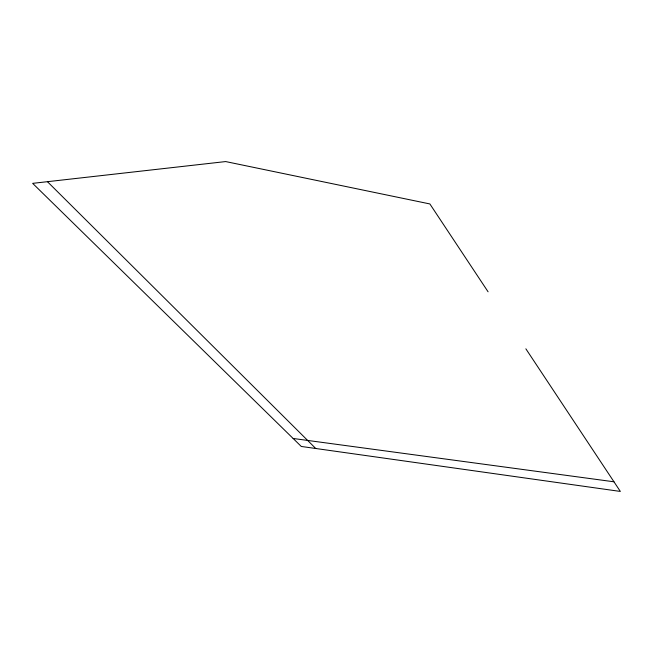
<?xml version="1.0" encoding="UTF-8"?>
<svg xmlns="http://www.w3.org/2000/svg" width="653" height="653" viewBox="0 0 653 653"><rect width="100%" height="100%" fill="white"/><g stroke="black" fill="none" stroke-linecap="round" stroke-linejoin="round"><path stroke-width="0.98" d="M293.132 438.473L613.967 481.792M47.44 181.681L315.742 448.489M488.085 291.801L429.87 203.94L225.669 161.569L32.65 183.354L301.278 446.456L620.35 491.431L525.861 348.816"/></g></svg>
